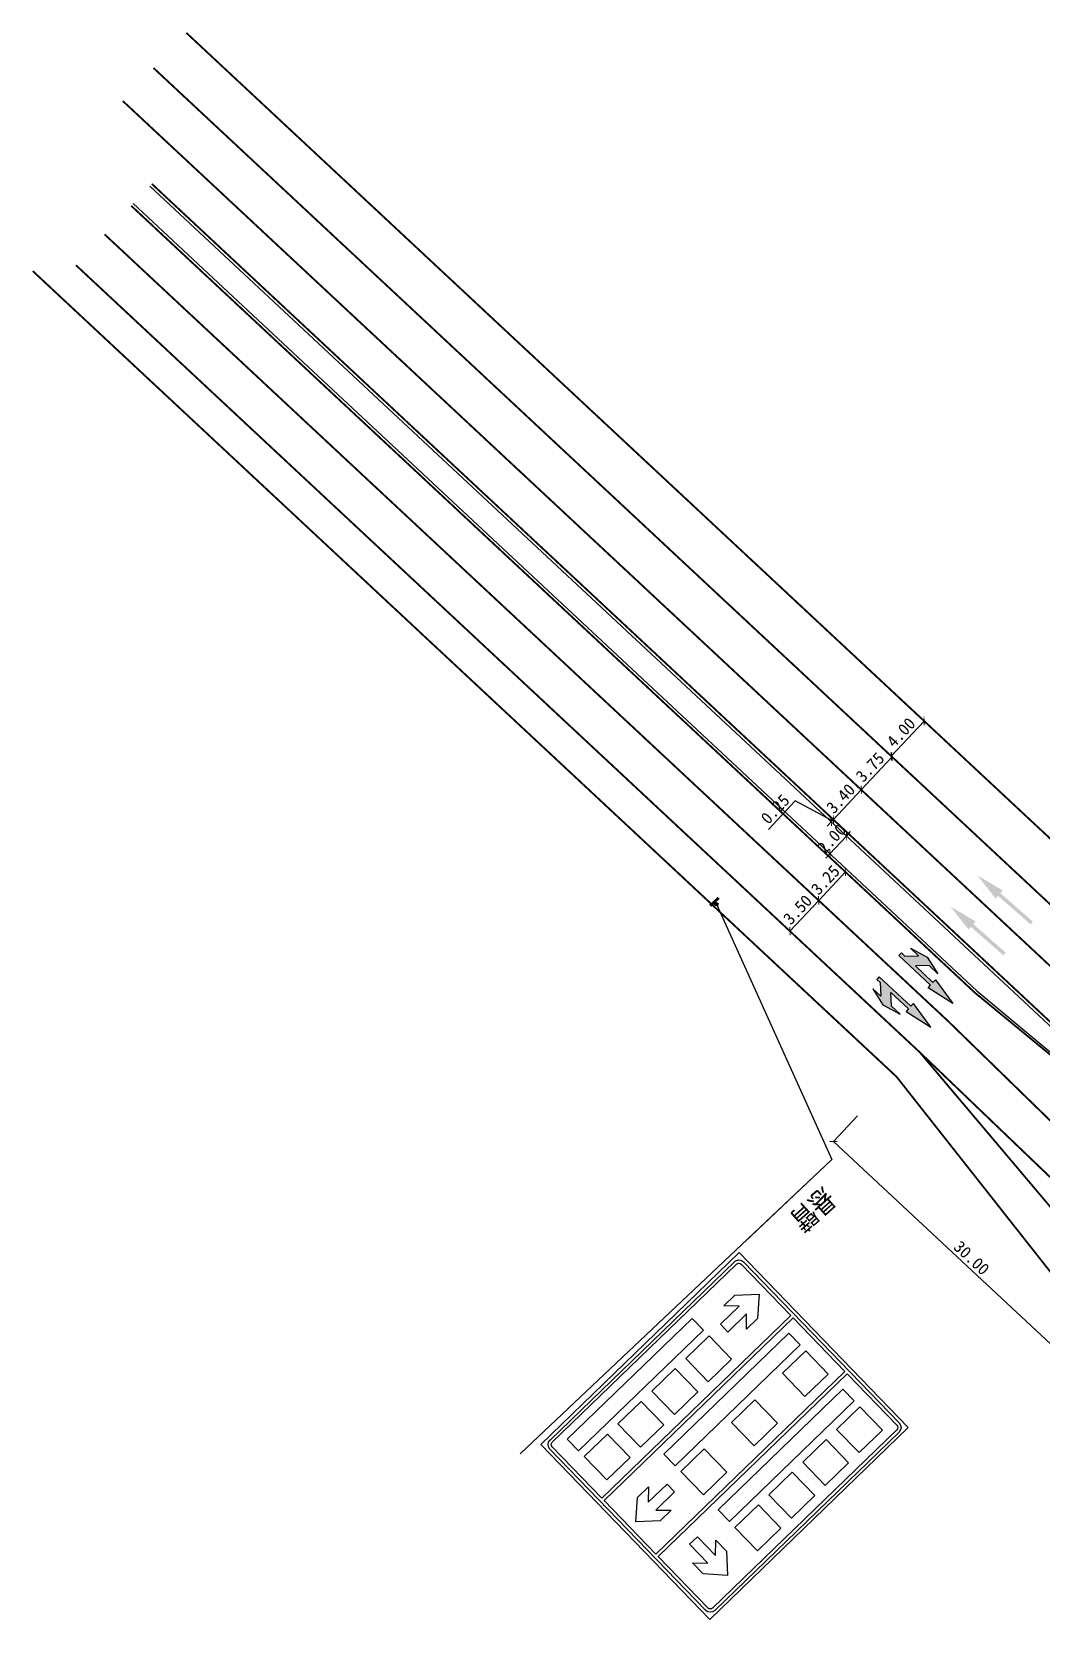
# Model space of a CAD drawing. Header units: millimetres. Extents: x 67536 to 67858, y 50657 to 50929.
# Drawn here: x 67536.4 to 67620.4, y 50796.8 to 50929.5 of the extents above; entities that cross this region are included whole.
import ezdxf

# ---------------------------------------------------------------- set-up
doc = ezdxf.new("R2010")
doc.units = ezdxf.units.MM
doc.linetypes.add('DASHDOT', pattern=[25.4, 12.7, -6.35, 0, -6.35])
doc.linetypes.add('JTSS01', pattern=[6, 2, -4])
for name, color, linetype in [('@-交通标志', 7, 'Continuous'), ('@-地面图案', 7, 'Continuous'), ('@-注释', 7, 'Continuous'), ('@-路面边线', 7, 'Continuous'), ('RD-中线', 1, 'DASHDOT')]:
    doc.layers.add(name, color=color, linetype=linetype)
doc.layers.add('@-道路标线', color=7, linetype='Continuous', lineweight=0)
doc.layers.get('0').off()
doc.styles.add('--黑体', font='simhei.ttf')
doc.styles.add('-黑体', font='simhei.ttf', dxfattribs={"width": 0.8})
doc.dimstyles.new('标志标注', dxfattribs={"dimtxt": 1, "dimasz": 0.5, "dimexe": 0, "dimexo": 0, "dimgap": 0.25, "dimtad": 1, "dimzin": 0, "dimdsep": 46, "dimtxsty": '--黑体', "dimblk": 'ARCHTICK', "dimcen": 0.09, "dimadec": 0, "dimazin": 0, "dimtfac": 1, "dimtix": 1, "dimtmove": 1, "dimatfit": 0, "dimfxl": 1, "dimtolj": 1, "dimtzin": 0, "dimarcsym": 0})

# ---------------------------------------------------------------- blocks, each defined once
blk = doc.blocks.new('6米直行加右转')
at = {"layer": '@-地面图案'}
blk.add_hatch(color=256, dxfattribs=at).paths.add_polyline_path([(1.6, -0.15), (3.6, -0.15), (3.6, -0.45), (6, 0), (3.6, 0.45), (3.6, 0.15), (0, 0.15), (0, -0.15), (0.4, -0.15), (1.2, -0.95), (0.3, -0.95), (1.8, -1.35), (3.4, -0.95), (2.4, -0.95)])
at = {"layer": '@-地面图案', "linetype": 'Continuous'}
blk.add_lwpolyline([(1.8, -1.35), (3.4, -0.95), (2.4, -0.95), (1.6, -0.15), (3.6, -0.15), (3.6, -0.45), (6, 0), (3.6, 0.45), (3.6, 0.15), (0, 0.15), (0, -0.15), (0.4, -0.15), (1.2, -0.95), (0.3, -0.95)], close=True, dxfattribs=at)
blk = doc.blocks.new('A$C31C8404C')
at = {"layer": '@-交通标志', "linetype": 'ByBlock', "lineweight": -3}
for points in [[(0.13, 0, 1), (-0.13, 0, 1)], [(0.46, -0.38), (0.46, -0.14), (-0.5, -0.14), (-0.5, -0.37)]]:
    blk.add_hatch(color=14, dxfattribs=at).paths.add_polyline_path(points)
at = {"layer": '@-交通标志', "color": 14}
blk.add_circle((0, 0), 0.132, dxfattribs=at)
blk = doc.blocks.new('_ARCHTICK')
at = {"color": 0, "linetype": 'ByBlock', "const_width": 0.15}
blk.add_lwpolyline([(-0.5, -0.5), (0.5, 0.5)], dxfattribs=at)
blk = doc.blocks.new('*D45')
at = {"layer": '@-注释', "color": 0, "lineweight": -2, "transparency": 16777216}
blk.add_line((67601.89, 50857.27), (67599.5, 50854.71), dxfattribs=at)
at = {"layer": 'Defpoints', "color": 0, "transparency": 16777216}
for p in [(67601.89, 50857.27), (67599.5, 50854.71), (67599.5, 50854.71)]:
    blk.add_point(p, dxfattribs=at)
at = {"layer": '@-注释', "color": 0, "lineweight": -2, "transparency": 16777216, "xscale": 0.5, "yscale": 0.5, "zscale": 0.5}
for p, rotation in [((67601.89, 50857.27), 46.99999999997578), ((67599.5, 50854.71), 226.9999999999758)]:
    blk.add_blockref('_ARCHTICK', p, dxfattribs=dict(at, rotation=rotation))
at = {"layer": '@-注释', "color": 0, "transparency": 16777216, "insert": (67600.14, 50856.5), "char_height": 1, "attachment_point": 5, "rotation": 47, "style": '--黑体'}
blk.add_mtext('\\A1;3.50', dxfattribs=at)
blk = doc.blocks.new('*D46')
at = {"layer": '@-注释', "color": 0, "lineweight": -2, "transparency": 16777216}
blk.add_line((67601.89, 50857.27), (67604.11, 50859.64), dxfattribs=at)
at = {"layer": 'Defpoints', "color": 0, "transparency": 16777216}
for p in [(67604.11, 50859.64), (67604.11, 50859.64), (67601.89, 50857.27)]:
    blk.add_point(p, dxfattribs=at)
at = {"layer": '@-注释', "color": 0, "lineweight": -2, "transparency": 16777216, "xscale": 0.5, "yscale": 0.5, "zscale": 0.5}
for p, rotation in [((67604.11, 50859.64), 46.99999999996234), ((67601.89, 50857.27), 226.9999999999623)]:
    blk.add_blockref('_ARCHTICK', p, dxfattribs=dict(at, rotation=rotation))
at = {"layer": '@-注释', "color": 0, "transparency": 16777216, "insert": (67602.45, 50858.97), "char_height": 1, "attachment_point": 5, "rotation": 47, "style": '--黑体'}
blk.add_mtext('\\A1;3.25', dxfattribs=at)
blk = doc.blocks.new('*D47')
at = {"layer": '@-注释', "color": 0, "lineweight": -2, "transparency": 16777216}
blk.add_line((67607.99, 50869.21), (67605.43, 50866.47), dxfattribs=at)
at = {"layer": 'Defpoints', "color": 0, "transparency": 16777216}
for p in [(67607.99, 50869.21), (67605.43, 50866.47), (67605.43, 50866.47)]:
    blk.add_point(p, dxfattribs=at)
at = {"layer": '@-注释', "color": 0, "lineweight": -2, "transparency": 16777216, "xscale": 0.5, "yscale": 0.5, "zscale": 0.5}
for p, rotation in [((67607.99, 50869.21), 47.00000006722494), ((67605.43, 50866.47), 227.0000000672249)]:
    blk.add_blockref('_ARCHTICK', p, dxfattribs=dict(at, rotation=rotation))
at = {"layer": '@-注释', "color": 0, "transparency": 16777216, "insert": (67606.16, 50868.35), "char_height": 1, "attachment_point": 5, "rotation": 47, "style": '--黑体'}
blk.add_mtext('\\A1;3.75', dxfattribs=at)
blk = doc.blocks.new('*D48')
at = {"layer": '@-注释', "color": 0, "lineweight": -2, "transparency": 16777216}
for p, q in [((67607.93, 50869.26), (67610.66, 50872.19)), ((67610.72, 50872.14), (67610.66, 50872.19)), ((67607.99, 50869.21), (67607.93, 50869.26))]:
    blk.add_line(p, q, dxfattribs=at)
at = {"layer": 'Defpoints', "color": 0, "transparency": 16777216}
for p in [(67610.66, 50872.19), (67610.72, 50872.14), (67607.99, 50869.21)]:
    blk.add_point(p, dxfattribs=at)
at = {"layer": '@-注释', "color": 0, "lineweight": -2, "transparency": 16777216, "xscale": 0.5, "yscale": 0.5, "zscale": 0.5}
for p, rotation in [((67610.66, 50872.19), 47.00000006723862), ((67607.93, 50869.26), 227.0000000672386)]:
    blk.add_blockref('_ARCHTICK', p, dxfattribs=dict(at, rotation=rotation))
at = {"layer": '@-注释', "color": 0, "transparency": 16777216, "insert": (67608.74, 50871.24), "char_height": 1, "attachment_point": 5, "rotation": 47, "style": '--黑体'}
blk.add_mtext('\\A1;4.00', dxfattribs=at)
blk = doc.blocks.new('*D49')
at = {"layer": '@-注释', "color": 0, "lineweight": -2, "transparency": 16777216}
blk.add_line((67605.43, 50866.47), (67603.12, 50863.99), dxfattribs=at)
at = {"layer": 'Defpoints', "color": 0, "transparency": 16777216}
for p in [(67605.43, 50866.47), (67603.12, 50863.99), (67603.12, 50863.99)]:
    blk.add_point(p, dxfattribs=at)
at = {"layer": '@-注释', "color": 0, "lineweight": -2, "transparency": 16777216, "xscale": 0.5, "yscale": 0.5, "zscale": 0.5}
for p, rotation in [((67605.43, 50866.47), 47.00000000013197), ((67603.12, 50863.99), 227.0000000001319)]:
    blk.add_blockref('_ARCHTICK', p, dxfattribs=dict(at, rotation=rotation))
at = {"layer": '@-注释', "color": 0, "transparency": 16777216, "insert": (67603.72, 50865.74), "char_height": 1, "attachment_point": 5, "rotation": 47, "style": '--黑体'}
blk.add_mtext('\\A1;3.40', dxfattribs=at)
blk = doc.blocks.new('*D50')
at = {"layer": '@-注释', "color": 0, "lineweight": -2, "transparency": 16777216}
for p, q in [((67599.93, 50865.54), (67597.71, 50863.16)), ((67603.03, 50863.89), (67599.93, 50865.54)), ((67602.94, 50863.8), (67602.6, 50863.44)), ((67603.12, 50863.99), (67602.94, 50863.8)), ((67603.12, 50863.99), (67602.94, 50863.8)), ((67603.12, 50863.99), (67603.46, 50864.35))]:
    blk.add_line(p, q, dxfattribs=at)
at = {"layer": 'Defpoints', "color": 0, "transparency": 16777216}
for p in [(67602.94, 50863.8), (67602.94, 50863.8), (67603.12, 50863.99)]:
    blk.add_point(p, dxfattribs=at)
at = {"layer": '@-注释', "color": 0, "lineweight": -2, "transparency": 16777216, "xscale": 0.5, "yscale": 0.5, "zscale": 0.5}
for p, rotation in [((67602.94, 50863.8), 47.00000000015113), ((67603.12, 50863.99), 227.0000000001511)]:
    blk.add_blockref('_ARCHTICK', p, dxfattribs=dict(at, rotation=rotation))
at = {"layer": '@-注释', "color": 0, "transparency": 16777216, "insert": (67598.27, 50864.86), "char_height": 1, "attachment_point": 5, "rotation": 47, "style": '--黑体'}
blk.add_mtext('\\A1;0.25', dxfattribs=at)
blk = doc.blocks.new('*D51')
at = {"layer": '@-注释', "color": 0, "lineweight": -2, "transparency": 16777216}
for p, q in [((67604.21, 50862.62), (67602.83, 50861.15)), ((67604.14, 50862.68), (67604.21, 50862.62)), ((67604.21, 50862.62), (67604.55, 50862.99)), ((67602.83, 50861.15), (67602.49, 50860.78)), ((67602.77, 50861.21), (67602.83, 50861.15))]:
    blk.add_line(p, q, dxfattribs=at)
at = {"layer": 'Defpoints', "color": 0, "transparency": 16777216}
for p in [(67604.14, 50862.68), (67602.77, 50861.21), (67602.83, 50861.15)]:
    blk.add_point(p, dxfattribs=at)
at = {"layer": '@-注释', "color": 0, "lineweight": -2, "transparency": 16777216, "xscale": 0.5, "yscale": 0.5, "zscale": 0.5}
for p, rotation in [((67604.21, 50862.62), 226.9850915426912), ((67602.83, 50861.15), 46.98509154269122)]:
    blk.add_blockref('_ARCHTICK', p, dxfattribs=dict(at, rotation=rotation))
at = {"layer": '@-注释', "color": 0, "transparency": 16777216, "insert": (67602.97, 50862.4), "char_height": 1, "width": 2.7472, "attachment_point": 5, "rotation": 46.9851, "style": '--黑体'}
blk.add_mtext('\\A1;2.00', dxfattribs=at)
blk = doc.blocks.new('*D55')
at = {"layer": '@-注释', "color": 0, "lineweight": -2, "transparency": 16777216}
for p, q in [((67605.12, 50839.36), (67603.12, 50837.22)), ((67603.12, 50837.22), (67625.06, 50816.76)), ((67627.06, 50818.9), (67625.06, 50816.76))]:
    blk.add_line(p, q, dxfattribs=at)
at = {"layer": 'Defpoints', "color": 0, "transparency": 16777216}
for p in [(67605.12, 50839.36), (67627.06, 50818.9), (67625.06, 50816.76)]:
    blk.add_point(p, dxfattribs=at)
at = {"layer": '@-注释', "color": 0, "lineweight": -2, "transparency": 16777216, "xscale": 0.5, "yscale": 0.5, "zscale": 0.5}
for p, rotation in [((67603.12, 50837.22), 137.0000000001812), ((67625.06, 50816.76), 317.0000000001812)]:
    blk.add_blockref('_ARCHTICK', p, dxfattribs=dict(at, rotation=rotation))
at = {"layer": '@-注释', "color": 0, "transparency": 16777216, "insert": (67614.61, 50827.54), "char_height": 1, "attachment_point": 5, "rotation": 317, "style": '--黑体'}
blk.add_mtext('\\A1;30.00', dxfattribs=at)
blk = doc.blocks.new('A$C1B03350C')
at = {"layer": '@-交通标志'}
for p, q in [((23.47, 21.95), (0.55, 20.91)), ((22.67, 21.65), (1.37, 20.68)), ((22.69, 21.38), (1.38, 20.41)), ((24.39, 1.72), (23.47, 21.95)), ((0.55, 20.91), (1.46, 0.68)), ((0.85, 20.11), (1.7, 1.5)), ((1.12, 20.13), (1.39, 14.19)), ((7.42, 19.87), (10.11, 19.99)), ((10.11, 19.99), (10.24, 17.3)), ((11.33, 20.05), (14.02, 20.17)), ((11.45, 17.35), (11.33, 20.05)), ((14.02, 20.17), (14.15, 17.47)), ((15.24, 20.23), (17.94, 20.35)), ((15.36, 17.53), (15.24, 20.23)), ((17.94, 20.35), (18.06, 17.65)), ((19.15, 20.4), (21.85, 20.53)), ((19.27, 17.71), (19.15, 20.4)), ((21.85, 20.53), (21.97, 17.83)), ((23.24, 15.19), (22.97, 21.12)), ((24.08, 2.52), (23.24, 21.13)), ((4.19, 19.46), (2.91, 17.9)), ((5.61, 18.02), (4.19, 19.46)), ((7.54, 17.17), (7.42, 19.87)), ((2.91, 17.9), (2.97, 16.62)), ((2.97, 16.62), (3.83, 17.56)), ((3.83, 17.56), (3.93, 15.39)), ((4.73, 17.61), (5.67, 16.75)), ((4.83, 15.43), (4.73, 17.61)), ((5.67, 16.75), (5.61, 18.02)), ((10.24, 17.3), (7.54, 17.17)), ((14.15, 17.47), (11.45, 17.35)), ((18.06, 17.65), (15.36, 17.53)), ((21.97, 17.83), (19.27, 17.71)), ((7.57, 16.5), (22, 17.16)), ((7.63, 15.15), (7.57, 16.5)), ((22, 17.16), (22.06, 15.81)), ((1.39, 14.19), (23.24, 15.19)), ((23.25, 14.92), (1.4, 13.92)), ((3.93, 15.39), (4.83, 15.43)), ((22.06, 15.81), (7.63, 15.15)), ((23.53, 8.71), (23.25, 14.92)), ((1.4, 13.92), (1.69, 7.72)), ((7.71, 13.4), (10.41, 13.52)), ((7.83, 10.7), (7.71, 13.4)), ((10.41, 13.52), (10.53, 10.82)), ((13.58, 13.67), (16.27, 13.79)), ((13.7, 10.97), (13.58, 13.67)), ((16.27, 13.79), (16.4, 11.09)), ((19.44, 13.93), (22.14, 14.05)), ((19.57, 11.23), (19.44, 13.93)), ((22.14, 14.05), (22.26, 11.36)), ((3.66, 12.27), (2.22, 10.85)), ((4.93, 12.33), (3.66, 12.27)), ((4.07, 11.39), (4.93, 12.33)), ((2.22, 10.85), (3.78, 9.57)), ((6.24, 11.49), (4.07, 11.39)), ((6.29, 10.59), (6.24, 11.49)), ((10.53, 10.82), (7.83, 10.7)), ((7.86, 10.03), (22.29, 10.68)), ((16.4, 11.09), (13.7, 10.97)), ((22.26, 11.36), (19.57, 11.23)), ((22.29, 10.68), (22.35, 9.33)), ((3.78, 9.57), (5.05, 9.63)), ((4.11, 10.49), (6.29, 10.59)), ((5.05, 9.63), (4.11, 10.49)), ((7.92, 8.68), (7.86, 10.03)), ((22.35, 9.33), (7.92, 8.68)), ((1.69, 7.72), (23.53, 8.71)), ((23.54, 8.44), (1.7, 7.45)), ((23.81, 2.51), (23.54, 8.44)), ((1.7, 7.45), (1.97, 1.52)), ((3.08, 6.7), (5.78, 6.82)), ((3.21, 4), (3.08, 6.7)), ((5.78, 6.82), (5.9, 4.13)), ((6.99, 6.88), (9.69, 7)), ((7.12, 4.18), (6.99, 6.88)), ((9.69, 7), (9.81, 4.3)), ((10.9, 7.06), (13.6, 7.18)), ((11.03, 4.36), (10.9, 7.06)), ((13.6, 7.18), (13.72, 4.48)), ((14.82, 7.23), (17.51, 7.36)), ((14.94, 4.54), (14.82, 7.23)), ((17.51, 7.36), (17.64, 4.66)), ((21.12, 5.67), (18.94, 5.58)), ((18.94, 5.58), (18.99, 4.68)), ((21.45, 6.59), (20.18, 6.53)), ((20.18, 6.53), (21.12, 5.67)), ((23.01, 5.31), (21.45, 6.59)), ((5.9, 4.13), (3.21, 4)), ((3.23, 3.33), (17.67, 3.99)), ((9.81, 4.3), (7.12, 4.18)), ((13.72, 4.48), (11.03, 4.36)), ((17.64, 4.66), (14.94, 4.54)), ((17.67, 3.99), (17.73, 2.64)), ((18.99, 4.68), (21.16, 4.78)), ((21.16, 4.78), (20.3, 3.84)), ((21.57, 3.89), (23.01, 5.31)), ((3.29, 1.98), (3.23, 3.33)), ((20.3, 3.84), (21.57, 3.89)), ((1.46, 0.68), (24.39, 1.72)), ((2.25, 1.26), (23.56, 2.23)), ((2.26, 0.99), (23.57, 1.96)), ((17.73, 2.64), (3.29, 1.98))]:
    blk.add_line(p, q, dxfattribs=at)
for centre, major_axis, start_param, end_param in [((22.7, 21.11), (-0.382, 0.382), 3.972398, 5.543194), ((22.7, 21.11), (-0.191, 0.191), 3.972398, 5.543194), ((1.39, 20.14), (-0.382, 0.382), -0.739991, 0.830805), ((1.39, 20.14), (0.191, 0.191), 0.830805, 2.401601), ((2.24, 1.53), (-0.382, 0.382), 0.830805, 2.401601), ((2.24, 1.53), (0.191, 0.191), 2.401601, 3.972398), ((23.54, 2.5), (0.191, 0.191), 3.972398, 5.543194), ((23.54, 2.5), (-0.382, 0.382), 2.401601, 3.972398)]:
    blk.add_ellipse(centre, major_axis=major_axis, ratio=1, start_param=start_param, end_param=end_param, dxfattribs=at)

msp = doc.modelspace()

# ---------------------------------------------------------------- hatches: boundary and pattern name
at = {"layer": '@-道路标线'}
for points in [[(67619.611, 50855.39), (67619.71, 50855.503), (67617.002, 50857.875), (67617.2, 50858.101), (67615.098, 50859.344), (67616.607, 50857.424), (67616.804, 50857.65), (67619.512, 50855.277)], [(67617.358, 50852.812), (67617.457, 50852.925), (67614.749, 50855.297), (67614.947, 50855.523), (67612.845, 50856.766), (67614.354, 50854.846), (67614.552, 50855.071), (67617.259, 50852.699)]]:
    msp.add_hatch(color=7, dxfattribs=at).paths.add_polyline_path(points)

# ---------------------------------------------------------------- linework, layer by layer
at = {"layer": '@-交通标志', "lineweight": 0, "ltscale": 0.5}
msp.add_line((67595.744, 50828.867), (67602.995, 50835.71), dxfattribs=at)
at = {"layer": '@-交通标志'}
for points in [[(67593.383, 50856.955), (67602.995, 50835.71)], [(67602.995, 50835.71), (67577.054, 50811.23)]]:
    msp.add_lwpolyline(points, dxfattribs=at)
at = {"layer": '@-路面边线', "color": 7, "linetype": 'Continuous', "const_width": 0.15, "flags": 128}
msp.add_lwpolyline([(67624.249, 50859.517), (67549.285, 50929.422)], dxfattribs=at)
at = {"layer": '@-道路标线', "color": 7, "linetype": 'Continuous', "const_width": 0.15, "flags": 128}
for points in [[(67621.521, 50856.592), (67546.557, 50926.497)], [(67614.886, 50849.592), (67544.705, 50915.037)], [(67610.282, 50844.655), (67540.101, 50910.1)], [(67627.058, 50818.9), (67608.368, 50842.602), (67536.516, 50909.606)], [(67610.282, 50844.655), (67628.749, 50822.8)]]:
    msp.add_lwpolyline(points, dxfattribs=at)
at = {"layer": '@-道路标线', "color": 7, "linetype": 'JTSS01', "flags": 128}
for points in [[(67669.905, 50806.078, 0.15, 0.15, 0), (67633.347, 50840.437, 0.15, 0.15, 0), (67618.964, 50853.849, 0.15, 0.15, 0), (67544, 50923.754, 0, 0, 0)], [(67648.573, 50812.746, 0.15, 0.15, 0), (67634.078, 50826.369, 0.15, 0.15, 0), (67612.669, 50847.215, 0.15, 0.15, 0), (67542.488, 50912.66, 0, 0, 0)], [(67646.427, 50810.303, 0.15, 0.15, 0), (67631.852, 50824.001, 0.15, 0.15, 0), (67610.282, 50844.655, 0, 0, 0)]]:
    msp.add_lwpolyline(points, format="xyseb", dxfattribs=at)
at = {"layer": '@-道路标线', "color": 7, "linetype": 'Continuous', "const_width": 0.15, "flags": 128}
msp.add_lwpolyline([(67614.886, 50849.592), (67621.146, 50844.44, 0.969497), (67622.464, 50845.943), (67546.41, 50916.865)], format="xyb", dxfattribs=at)
at = {"layer": 'RD-中线', "color": 3, "linetype": 'Continuous'}
msp.add_lwpolyline([(67615.039, 50849.756), (67621.214, 50844.608, 0.9726164), (67622.259, 50845.792), (67546.239, 50916.682)], format="xyb", dxfattribs=at)
msp.add_lwpolyline([(67615.039, 50849.756), (67544.875, 50915.219)], dxfattribs=at)

# ---------------------------------------------------------------- block references
at = {"layer": '@-交通标志', "rotation": 223.3405442814441}
msp.add_blockref('A$C31C8404C', (67593.383, 50856.955), dxfattribs=at)
at = {"layer": '@-交通标志', "xscale": -1, "rotation": 226.6333657863924}
msp.add_blockref('A$C1B03350C', (67577.267, 50811.431), dxfattribs=at)
at = {"layer": '@-地面图案', "xscale": -1, "rotation": 136.7645508461044}
msp.add_blockref('6米直行加右转', (67608.672, 50852.802), dxfattribs=at)
at = {"layer": '@-地面图案', "rotation": 317.2354491538765}
msp.add_blockref('6米直行加右转', (67606.817, 50850.812), dxfattribs=at)

# ---------------------------------------------------------------- texts
at = {"layer": '@-交通标志', "style": '-黑体', "width": 0.8}
msp.add_text('悬臂', height=1.8, rotation=221.76234, dxfattribs=at).set_placement((67602.315, 50833.533))

# ---------------------------------------------------------------- dimensions: what is measured, and where the dimension line sits
at = {"layer": '@-注释'}
for p1, p2, distance, picture, middle in [((67607.988, 50869.212), (67610.716, 50872.137), 0.076, '*D48', (67608.744, 50871.242)), ((67607.988, 50869.212), (67605.431, 50866.469), 0, '*D47', (67606.161, 50868.352)), ((67605.431, 50866.469), (67603.115, 50863.986), 0, '*D49', (67603.72, 50865.743)), ((67601.89, 50857.267), (67604.106, 50859.644), 0, '*D46', (67602.449, 50858.967)), ((67601.89, 50857.267), (67599.503, 50854.707), 0, '*D45', (67600.143, 50856.502)), ((67605.118, 50839.36), (67627.058, 50818.9), -2.924, '*D55', (67614.609, 50827.545))]:
    dim = msp.add_aligned_dim(p1=p1, p2=p2, distance=distance, dimstyle='标志标注', dxfattribs=at)
    dim.commit()
    dim.dimension.update_dxf_attribs({"geometry": picture, "text_midpoint": middle})
dim = msp.add_linear_dim(base=(67602.945, 50863.803), p1=(67603.115, 50863.986), p2=(67602.945, 50863.803), angle=227, dimstyle='标志标注', dxfattribs=at)
dim.commit()
dim.dimension.update_dxf_attribs({"geometry": '*D50', "text_midpoint": (67599.761, 50865.355), "dimtype": 161})
dim = msp.add_aligned_dim(p1=(67604.144, 50862.685), p2=(67602.765, 50861.208), distance=0.089, text='2.00', dimstyle='标志标注', dxfattribs=at)
dim.commit()
dim.dimension.update_dxf_attribs({"geometry": '*D51', "text_midpoint": (67602.967, 50862.401)})

doc.saveas('drawing.dxf')
